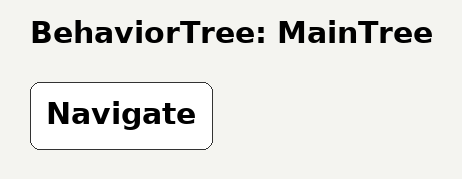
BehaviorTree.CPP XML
<?xml version="1.0"?>
<root main_tree_to_execute="MainTree">
    <BehaviorTree ID="MainTree">
        <Navigate/>
    </BehaviorTree>

</root>
